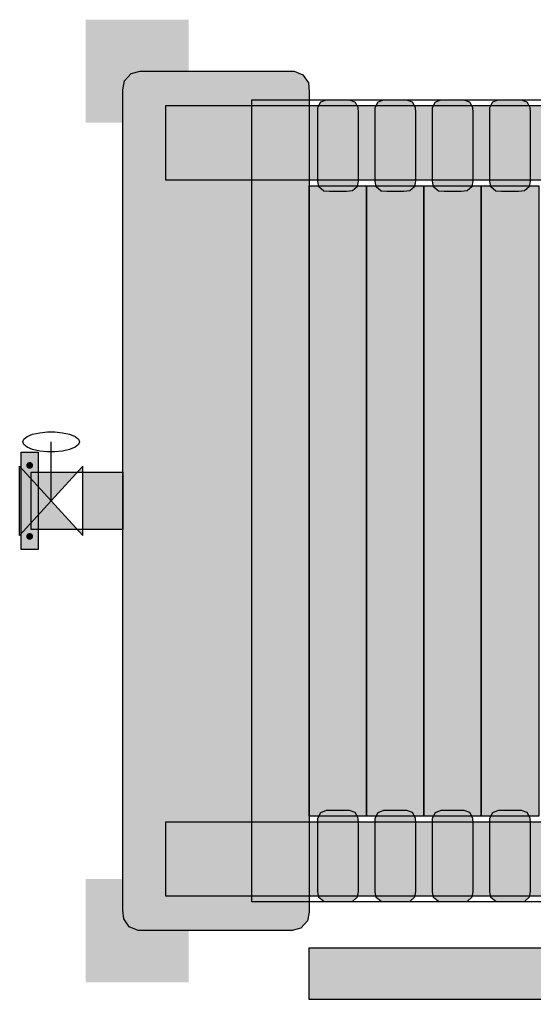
# Model space of a CAD drawing. Header units: metres. Extents: x 0 to 115, y 0 to 64.
# Drawn here: x 55.99 to 57.785, y 42.46 to 45.88 of the extents above; entities that cross this region are included whole.
import ezdxf

# ---------------------------------------------------------------- set-up
doc = ezdxf.new("R2010")
doc.units = ezdxf.units.M
for name, color, linetype, lineweight in [('G-ETIQUETA', 4, 'Continuous', 18), ('M-EQUIPO', 7, 'Continuous', 25), ('M-EQUIPO-RELLENO', 8, 'Continuous', 0)]:
    doc.layers.add(name, color=color, linetype=linetype, lineweight=lineweight)
doc.styles.add('PLANO', font='arial.ttf')

# ---------------------------------------------------------------- blocks, each defined once
blk = doc.blocks.new('EQ_F-301')
at = {"layer": 'M-EQUIPO-RELLENO', "true_color": 0x3f4a55}
h = blk.add_hatch(color=7, dxfattribs=at)
h.dxf.hatch_style = 1
h.paths.add_polyline_path([(-3.28, 1.68), (-2.92, 1.68), (-2.92, 1.32), (-3.28, 1.32)])
at = {"layer": 'M-EQUIPO-RELLENO', "true_color": 0x7d9bb6}
h = blk.add_hatch(color=7, dxfattribs=at)
h.dxf.hatch_style = 1
h.paths.add_polyline_path([(-3.09, 1.5), (-3.0602, 1.5), (-3.0303, 1.5), (-3.0005, 1.5), (-2.9707, 1.5), (-2.9408, 1.5), (-2.911, 1.5), (-2.8812, 1.5), (-2.8514, 1.5), (-2.8215, 1.5), (-2.7917, 1.5), (-2.7619, 1.5), (-2.732, 1.5), (-2.7022, 1.5), (-2.6724, 1.5), (-2.6425, 1.5), (-2.6127, 1.5), (-2.5829, 1.5), (-2.5529, 1.4996), (-2.5225, 1.4868), (-2.5031, 1.459), (-2.5, 1.4284), (-2.5, 1.3986), (-2.5, 1.3687), (-2.5, 1.3389), (-2.5, 1.3091), (-2.5, 1.2792), (-2.5, 1.2494), (-2.5, 1.2196), (-2.5, 1.1898), (-2.5, 1.1599), (-2.5, 1.1301), (-2.5, 1.1003), (-2.5, 1.0704), (-2.5, 1.0406), (-2.5, 1.0108), (-2.5, 0.9809), (-2.5, 0.9511), (-2.5, 0.9213), (-2.5, 0.8914), (-2.5, 0.8616), (-2.5, 0.8318), (-2.5, 0.802), (-2.5, 0.7721), (-2.5, 0.7423), (-2.5, 0.7125), (-2.5, 0.6826), (-2.5, 0.6528), (-2.5, 0.623), (-2.5, 0.5931), (-2.5, 0.5633), (-2.5, 0.5335), (-2.5, 0.5036), (-2.5, 0.4738), (-2.5, 0.444), (-2.5, 0.4142), (-2.5, 0.3843), (-2.5, 0.3545), (-2.5, 0.3247), (-2.5, 0.2948), (-2.5, 0.265), (-2.5, 0.2352), (-2.5, 0.2053), (-2.5, 0.1755), (-2.5, 0.1457), (-2.5, 0.1158), (-2.5, 0.086), (-2.5, 0.0562), (-2.5, 0.0264), (-2.5, -0.0035), (-2.5, -0.0333), (-2.5, -0.0631), (-2.5, -0.093), (-2.5, -0.1228), (-2.5, -0.1526), (-2.5, -0.1825), (-2.5, -0.2123), (-2.5, -0.2421), (-2.5, -0.272), (-2.5, -0.3018), (-2.5, -0.3316), (-2.5, -0.3614), (-2.5, -0.3913), (-2.5, -0.4211), (-2.5, -0.4509), (-2.5, -0.4808), (-2.5, -0.5106), (-2.5, -0.5404), (-2.5, -0.5703), (-2.5, -0.6001), (-2.5, -0.6299), (-2.5, -0.6598), (-2.5, -0.6896), (-2.5, -0.7194), (-2.5, -0.7493), (-2.5, -0.7791), (-2.5, -0.8089), (-2.5, -0.8387), (-2.5, -0.8686), (-2.5, -0.8984), (-2.5, -0.9282), (-2.5, -0.9581), (-2.5, -0.9879), (-2.5, -1.0177), (-2.5, -1.0476), (-2.5, -1.0774), (-2.5, -1.1072), (-2.5, -1.1371), (-2.5, -1.1669), (-2.5, -1.1967), (-2.5, -1.2265), (-2.5, -1.2564), (-2.5, -1.2862), (-2.5, -1.316), (-2.5, -1.3459), (-2.5, -1.3757), (-2.5, -1.4055), (-2.5, -1.4354), (-2.506, -1.4662), (-2.5291, -1.4914), (-2.56, -1.5), (-2.5898, -1.5), (-2.6197, -1.5), (-2.6495, -1.5), (-2.6793, -1.5), (-2.7092, -1.5), (-2.739, -1.5), (-2.7688, -1.5), (-2.7986, -1.5), (-2.8285, -1.5), (-2.8583, -1.5), (-2.8881, -1.5), (-2.918, -1.5), (-2.9478, -1.5), (-2.9776, -1.5), (-3.0075, -1.5), (-3.0373, -1.5), (-3.0671, -1.5), (-3.0971, -1.4996), (-3.1275, -1.4868), (-3.1469, -1.459), (-3.15, -1.4284), (-3.15, -1.3986), (-3.15, -1.3687), (-3.15, -1.3389), (-3.15, -1.3091), (-3.15, -1.2792), (-3.15, -1.2494), (-3.15, -1.2196), (-3.15, -1.1898), (-3.15, -1.1599), (-3.15, -1.1301), (-3.15, -1.1003), (-3.15, -1.0704), (-3.15, -1.0406), (-3.15, -1.0108), (-3.15, -0.9809), (-3.15, -0.9511), (-3.15, -0.9213), (-3.15, -0.8914), (-3.15, -0.8616), (-3.15, -0.8318), (-3.15, -0.802), (-3.15, -0.7721), (-3.15, -0.7423), (-3.15, -0.7125), (-3.15, -0.6826), (-3.15, -0.6528), (-3.15, -0.623), (-3.15, -0.5931), (-3.15, -0.5633), (-3.15, -0.5335), (-3.15, -0.5036), (-3.15, -0.4738), (-3.15, -0.444), (-3.15, -0.4142), (-3.15, -0.3843), (-3.15, -0.3545), (-3.15, -0.3247), (-3.15, -0.2948), (-3.15, -0.265), (-3.15, -0.2352), (-3.15, -0.2053), (-3.15, -0.1755), (-3.15, -0.1457), (-3.15, -0.1158), (-3.15, -0.086), (-3.15, -0.0562), (-3.15, -0.0264), (-3.15, 0.0035), (-3.15, 0.0333), (-3.15, 0.0631), (-3.15, 0.093), (-3.15, 0.1228), (-3.15, 0.1526), (-3.15, 0.1825), (-3.15, 0.2123), (-3.15, 0.2421), (-3.15, 0.272), (-3.15, 0.3018), (-3.15, 0.3316), (-3.15, 0.3614), (-3.15, 0.3913), (-3.15, 0.4211), (-3.15, 0.4509), (-3.15, 0.4808), (-3.15, 0.5106), (-3.15, 0.5404), (-3.15, 0.5703), (-3.15, 0.6001), (-3.15, 0.6299), (-3.15, 0.6598), (-3.15, 0.6896), (-3.15, 0.7194), (-3.15, 0.7492), (-3.15, 0.7791), (-3.15, 0.8089), (-3.15, 0.8387), (-3.15, 0.8686), (-3.15, 0.8984), (-3.15, 0.9282), (-3.15, 0.9581), (-3.15, 0.9879), (-3.15, 1.0177), (-3.15, 1.0476), (-3.15, 1.0774), (-3.15, 1.1072), (-3.15, 1.1371), (-3.15, 1.1669), (-3.15, 1.1967), (-3.15, 1.2265), (-3.15, 1.2564), (-3.15, 1.2862), (-3.15, 1.316), (-3.15, 1.3459), (-3.15, 1.3757), (-3.15, 1.4055), (-3.15, 1.4354), (-3.144, 1.4662), (-3.1209, 1.4914)])
at = {"layer": 'M-EQUIPO-RELLENO', "true_color": 0xf4f6f8}
h = blk.add_hatch(color=7, dxfattribs=at)
h.dxf.hatch_style = 1
h.paths.add_polyline_path([(-3, 1.38), (3.2, 1.38), (3.2, 1.12), (-3, 1.12)])
at = {"layer": 'M-EQUIPO-RELLENO', "true_color": 0x9aa6b1}
h = blk.add_hatch(color=7, dxfattribs=at)
h.dxf.hatch_style = 1
h.paths.add_polyline_path([(-2.44, 1.4), (-2.4202, 1.4), (-2.4005, 1.4), (-2.3807, 1.4), (-2.361, 1.4), (-2.3409, 1.3931), (-2.3303, 1.374), (-2.33, 1.3541), (-2.33, 1.3343), (-2.33, 1.3146), (-2.33, 1.2948), (-2.33, 1.2751), (-2.33, 1.2553), (-2.33, 1.2355), (-2.33, 1.2158), (-2.33, 1.196), (-2.33, 1.1763), (-2.33, 1.1565), (-2.33, 1.1367), (-2.33, 1.117), (-2.3331, 1.0967), (-2.3497, 1.0818), (-2.3699, 1.08), (-2.3896, 1.08), (-2.4094, 1.08), (-2.4292, 1.08), (-2.4493, 1.0815), (-2.4664, 1.0957), (-2.47, 1.116), (-2.47, 1.1358), (-2.47, 1.1555), (-2.47, 1.1753), (-2.47, 1.1951), (-2.47, 1.2148), (-2.47, 1.2346), (-2.47, 1.2543), (-2.47, 1.2741), (-2.47, 1.2939), (-2.47, 1.3136), (-2.47, 1.3334), (-2.47, 1.3531), (-2.4699, 1.373), (-2.46, 1.3924)])
h = blk.add_hatch(color=7, dxfattribs=at)
h.dxf.hatch_style = 1
h.paths.add_polyline_path([(-2.24, 1.4), (-2.2202, 1.4), (-2.2005, 1.4), (-2.1807, 1.4), (-2.161, 1.4), (-2.1409, 1.3931), (-2.1303, 1.374), (-2.13, 1.3541), (-2.13, 1.3343), (-2.13, 1.3146), (-2.13, 1.2948), (-2.13, 1.2751), (-2.13, 1.2553), (-2.13, 1.2355), (-2.13, 1.2158), (-2.13, 1.196), (-2.13, 1.1763), (-2.13, 1.1565), (-2.13, 1.1367), (-2.13, 1.117), (-2.1331, 1.0967), (-2.1497, 1.0818), (-2.1699, 1.08), (-2.1896, 1.08), (-2.2094, 1.08), (-2.2292, 1.08), (-2.2493, 1.0815), (-2.2664, 1.0957), (-2.27, 1.116), (-2.27, 1.1358), (-2.27, 1.1555), (-2.27, 1.1753), (-2.27, 1.1951), (-2.27, 1.2148), (-2.27, 1.2346), (-2.27, 1.2543), (-2.27, 1.2741), (-2.27, 1.2939), (-2.27, 1.3136), (-2.27, 1.3334), (-2.27, 1.3531), (-2.2699, 1.373), (-2.26, 1.3924)])
h = blk.add_hatch(color=7, dxfattribs=at)
h.dxf.hatch_style = 1
h.paths.add_polyline_path([(-2.04, 1.4), (-2.0202, 1.4), (-2.0005, 1.4), (-1.9807, 1.4), (-1.961, 1.4), (-1.9409, 1.3931), (-1.9303, 1.374), (-1.93, 1.3541), (-1.93, 1.3343), (-1.93, 1.3146), (-1.93, 1.2948), (-1.93, 1.2751), (-1.93, 1.2553), (-1.93, 1.2355), (-1.93, 1.2158), (-1.93, 1.196), (-1.93, 1.1763), (-1.93, 1.1565), (-1.93, 1.1367), (-1.93, 1.117), (-1.9331, 1.0967), (-1.9497, 1.0818), (-1.9699, 1.08), (-1.9896, 1.08), (-2.0094, 1.08), (-2.0292, 1.08), (-2.0493, 1.0815), (-2.0664, 1.0957), (-2.07, 1.116), (-2.07, 1.1358), (-2.07, 1.1555), (-2.07, 1.1753), (-2.07, 1.1951), (-2.07, 1.2148), (-2.07, 1.2346), (-2.07, 1.2543), (-2.07, 1.2741), (-2.07, 1.2939), (-2.07, 1.3136), (-2.07, 1.3334), (-2.07, 1.3531), (-2.0699, 1.373), (-2.06, 1.3924)])
h = blk.add_hatch(color=7, dxfattribs=at)
h.dxf.hatch_style = 1
h.paths.add_polyline_path([(-1.84, 1.4), (-1.8202, 1.4), (-1.8005, 1.4), (-1.7807, 1.4), (-1.761, 1.4), (-1.7409, 1.3931), (-1.7303, 1.374), (-1.73, 1.3541), (-1.73, 1.3343), (-1.73, 1.3146), (-1.73, 1.2948), (-1.73, 1.2751), (-1.73, 1.2553), (-1.73, 1.2355), (-1.73, 1.2158), (-1.73, 1.196), (-1.73, 1.1763), (-1.73, 1.1565), (-1.73, 1.1367), (-1.73, 1.117), (-1.7331, 1.0967), (-1.7497, 1.0818), (-1.7699, 1.08), (-1.7896, 1.08), (-1.8094, 1.08), (-1.8292, 1.08), (-1.8493, 1.0815), (-1.8664, 1.0957), (-1.87, 1.116), (-1.87, 1.1358), (-1.87, 1.1555), (-1.87, 1.1753), (-1.87, 1.1951), (-1.87, 1.2148), (-1.87, 1.2346), (-1.87, 1.2543), (-1.87, 1.2741), (-1.87, 1.2939), (-1.87, 1.3136), (-1.87, 1.3334), (-1.87, 1.3531), (-1.8699, 1.373), (-1.86, 1.3924)])
at = {"layer": 'M-EQUIPO-RELLENO', "true_color": 0xe8edf1}
h = blk.add_hatch(color=7, dxfattribs=at)
h.dxf.hatch_style = 1
h.paths.add_polyline_path([(-2.5, 1.1), (-2.3, 1.1), (-2.3, -1.1), (-2.5, -1.1)])
at = {"layer": 'M-EQUIPO-RELLENO', "true_color": 0xd3dbe2}
h = blk.add_hatch(color=7, dxfattribs=at)
h.dxf.hatch_style = 1
h.paths.add_polyline_path([(-2.3, 1.1), (-2.1, 1.1), (-2.1, -1.1), (-2.3, -1.1)])
at = {"layer": 'M-EQUIPO-RELLENO', "true_color": 0xe8edf1}
h = blk.add_hatch(color=7, dxfattribs=at)
h.dxf.hatch_style = 1
h.paths.add_polyline_path([(-2.1, 1.1), (-1.9, 1.1), (-1.9, -1.1), (-2.1, -1.1)])
at = {"layer": 'M-EQUIPO-RELLENO', "true_color": 0xd3dbe2}
h = blk.add_hatch(color=7, dxfattribs=at)
h.dxf.hatch_style = 1
h.paths.add_polyline_path([(-1.9, 1.1), (-1.7, 1.1), (-1.7, -1.1), (-1.9, -1.1)])
at = {"layer": 'M-EQUIPO-RELLENO', "true_color": 0xc8cfd6}
h = blk.add_hatch(color=7, dxfattribs=at)
h.dxf.hatch_style = 1
h.paths.add_polyline_path([(-3.445, -0.17), (-3.505, -0.17), (-3.505, 0.17), (-3.445, 0.17)])
at = {"layer": 'M-EQUIPO-RELLENO', "true_color": 0xffffff}
h = blk.add_hatch(color=7, dxfattribs=at)
h.dxf.hatch_style = 1
h.paths.add_polyline_path([(-3.51, 0.121), (-3.29, -0.121), (-3.29, 0.121), (-3.51, -0.121)])
at = {"layer": 'M-EQUIPO-RELLENO', "true_color": 0x4b5563}
h = blk.add_hatch(color=7, dxfattribs=at)
h.dxf.hatch_style = 1
edge = h.paths.add_edge_path()
edge.add_arc((-3.475, 0.124), 0.012, 0, 360)
at = {"layer": 'M-EQUIPO-RELLENO', "true_color": 0xf4f6f8}
h = blk.add_hatch(color=7, dxfattribs=at)
h.dxf.hatch_style = 1
h.paths.add_polyline_path([(-3.15, -0.1), (-3.47, -0.1), (-3.47, 0.1), (-3.15, 0.1)])
at = {"layer": 'M-EQUIPO-RELLENO', "true_color": 0x4b5563}
h = blk.add_hatch(color=7, dxfattribs=at)
h.dxf.hatch_style = 1
edge = h.paths.add_edge_path()
edge.add_arc((-3.475, -0.124), 0.012, 0, 360)
at = {"layer": 'M-EQUIPO-RELLENO', "true_color": 0x2f6f9a}
h = blk.add_hatch(color=7, dxfattribs=at)
h.dxf.hatch_style = 1
edge = h.paths.add_edge_path()
edge.add_arc((-2.4, -0.9), 0.035, 0, 360)
h = blk.add_hatch(color=7, dxfattribs=at)
h.dxf.hatch_style = 1
edge = h.paths.add_edge_path()
edge.add_arc((-2.2, -0.9), 0.035, 0, 360)
h = blk.add_hatch(color=7, dxfattribs=at)
h.dxf.hatch_style = 1
edge = h.paths.add_edge_path()
edge.add_arc((-2, -0.9), 0.035, 0, 360)
h = blk.add_hatch(color=7, dxfattribs=at)
h.dxf.hatch_style = 1
edge = h.paths.add_edge_path()
edge.add_arc((-1.8, -0.9), 0.035, 0, 360)
at = {"layer": 'M-EQUIPO-RELLENO', "true_color": 0x9aa6b1}
h = blk.add_hatch(color=7, dxfattribs=at)
h.dxf.hatch_style = 1
h.paths.add_polyline_path([(-2.44, -1.08), (-2.4202, -1.08), (-2.4005, -1.08), (-2.3807, -1.08), (-2.361, -1.08), (-2.3409, -1.0869), (-2.3303, -1.106), (-2.33, -1.1259), (-2.33, -1.1457), (-2.33, -1.1654), (-2.33, -1.1852), (-2.33, -1.2049), (-2.33, -1.2247), (-2.33, -1.2445), (-2.33, -1.2642), (-2.33, -1.284), (-2.33, -1.3037), (-2.33, -1.3235), (-2.33, -1.3433), (-2.33, -1.363), (-2.3331, -1.3833), (-2.3497, -1.3982), (-2.3699, -1.4), (-2.3896, -1.4), (-2.4094, -1.4), (-2.4292, -1.4), (-2.4493, -1.3985), (-2.4664, -1.3843), (-2.47, -1.364), (-2.47, -1.3442), (-2.47, -1.3245), (-2.47, -1.3047), (-2.47, -1.2849), (-2.47, -1.2652), (-2.47, -1.2454), (-2.47, -1.2257), (-2.47, -1.2059), (-2.47, -1.1861), (-2.47, -1.1664), (-2.47, -1.1466), (-2.47, -1.1269), (-2.4699, -1.107), (-2.46, -1.0876)])
h = blk.add_hatch(color=7, dxfattribs=at)
h.dxf.hatch_style = 1
h.paths.add_polyline_path([(-2.24, -1.08), (-2.2202, -1.08), (-2.2005, -1.08), (-2.1807, -1.08), (-2.161, -1.08), (-2.1409, -1.0869), (-2.1303, -1.106), (-2.13, -1.1259), (-2.13, -1.1457), (-2.13, -1.1654), (-2.13, -1.1852), (-2.13, -1.2049), (-2.13, -1.2247), (-2.13, -1.2445), (-2.13, -1.2642), (-2.13, -1.284), (-2.13, -1.3037), (-2.13, -1.3235), (-2.13, -1.3433), (-2.13, -1.363), (-2.1331, -1.3833), (-2.1497, -1.3982), (-2.1699, -1.4), (-2.1896, -1.4), (-2.2094, -1.4), (-2.2292, -1.4), (-2.2493, -1.3985), (-2.2664, -1.3843), (-2.27, -1.364), (-2.27, -1.3442), (-2.27, -1.3245), (-2.27, -1.3047), (-2.27, -1.2849), (-2.27, -1.2652), (-2.27, -1.2454), (-2.27, -1.2257), (-2.27, -1.2059), (-2.27, -1.1861), (-2.27, -1.1664), (-2.27, -1.1466), (-2.27, -1.1269), (-2.2699, -1.107), (-2.26, -1.0876)])
h = blk.add_hatch(color=7, dxfattribs=at)
h.dxf.hatch_style = 1
h.paths.add_polyline_path([(-2.04, -1.08), (-2.0202, -1.08), (-2.0005, -1.08), (-1.9807, -1.08), (-1.961, -1.08), (-1.9409, -1.0869), (-1.9303, -1.106), (-1.93, -1.1259), (-1.93, -1.1457), (-1.93, -1.1654), (-1.93, -1.1852), (-1.93, -1.2049), (-1.93, -1.2247), (-1.93, -1.2445), (-1.93, -1.2642), (-1.93, -1.284), (-1.93, -1.3037), (-1.93, -1.3235), (-1.93, -1.3433), (-1.93, -1.363), (-1.9331, -1.3833), (-1.9497, -1.3982), (-1.9699, -1.4), (-1.9896, -1.4), (-2.0094, -1.4), (-2.0292, -1.4), (-2.0493, -1.3985), (-2.0664, -1.3843), (-2.07, -1.364), (-2.07, -1.3442), (-2.07, -1.3245), (-2.07, -1.3047), (-2.07, -1.2849), (-2.07, -1.2652), (-2.07, -1.2454), (-2.07, -1.2257), (-2.07, -1.2059), (-2.07, -1.1861), (-2.07, -1.1664), (-2.07, -1.1466), (-2.07, -1.1269), (-2.0699, -1.107), (-2.06, -1.0876)])
h = blk.add_hatch(color=7, dxfattribs=at)
h.dxf.hatch_style = 1
h.paths.add_polyline_path([(-1.84, -1.08), (-1.8202, -1.08), (-1.8005, -1.08), (-1.7807, -1.08), (-1.761, -1.08), (-1.7409, -1.0869), (-1.7303, -1.106), (-1.73, -1.1259), (-1.73, -1.1457), (-1.73, -1.1654), (-1.73, -1.1852), (-1.73, -1.2049), (-1.73, -1.2247), (-1.73, -1.2445), (-1.73, -1.2642), (-1.73, -1.284), (-1.73, -1.3037), (-1.73, -1.3235), (-1.73, -1.3433), (-1.73, -1.363), (-1.7331, -1.3833), (-1.7497, -1.3982), (-1.7699, -1.4), (-1.7896, -1.4), (-1.8094, -1.4), (-1.8292, -1.4), (-1.8493, -1.3985), (-1.8664, -1.3843), (-1.87, -1.364), (-1.87, -1.3442), (-1.87, -1.3245), (-1.87, -1.3047), (-1.87, -1.2849), (-1.87, -1.2652), (-1.87, -1.2454), (-1.87, -1.2257), (-1.87, -1.2059), (-1.87, -1.1861), (-1.87, -1.1664), (-1.87, -1.1466), (-1.87, -1.1269), (-1.8699, -1.107), (-1.86, -1.0876)])
at = {"layer": 'M-EQUIPO-RELLENO', "true_color": 0xf4f6f8}
h = blk.add_hatch(color=7, dxfattribs=at)
h.dxf.hatch_style = 1
h.paths.add_polyline_path([(-3, -1.12), (3.2, -1.12), (3.2, -1.38), (-3, -1.38)])
at = {"layer": 'M-EQUIPO-RELLENO', "true_color": 0x3f4a55}
h = blk.add_hatch(color=7, dxfattribs=at)
h.dxf.hatch_style = 1
h.paths.add_polyline_path([(-3.28, -1.32), (-2.92, -1.32), (-2.92, -1.68), (-3.28, -1.68)])
at = {"layer": 'M-EQUIPO-RELLENO', "true_color": 0xf4f6f8}
h = blk.add_hatch(color=7, dxfattribs=at)
h.dxf.hatch_style = 1
h.paths.add_polyline_path([(-2.5, -1.56), (1.1, -1.56), (1.1, -1.74), (-2.5, -1.74)])
at = {"layer": 'M-EQUIPO'}
for points in [[(-3.09, 1.5), (-3.0602, 1.5), (-3.0303, 1.5), (-3.0005, 1.5), (-2.9707, 1.5), (-2.9408, 1.5), (-2.911, 1.5), (-2.8812, 1.5), (-2.8514, 1.5), (-2.8215, 1.5), (-2.7917, 1.5), (-2.7619, 1.5), (-2.732, 1.5), (-2.7022, 1.5), (-2.6724, 1.5), (-2.6425, 1.5), (-2.6127, 1.5), (-2.5829, 1.5), (-2.5529, 1.4996), (-2.5225, 1.4868), (-2.5031, 1.459), (-2.5, 1.4284), (-2.5, 1.3986), (-2.5, 1.3687), (-2.5, 1.3389), (-2.5, 1.3091), (-2.5, 1.2792), (-2.5, 1.2494), (-2.5, 1.2196), (-2.5, 1.1898), (-2.5, 1.1599), (-2.5, 1.1301), (-2.5, 1.1003), (-2.5, 1.0704), (-2.5, 1.0406), (-2.5, 1.0108), (-2.5, 0.9809), (-2.5, 0.9511), (-2.5, 0.9213), (-2.5, 0.8914), (-2.5, 0.8616), (-2.5, 0.8318), (-2.5, 0.802), (-2.5, 0.7721), (-2.5, 0.7423), (-2.5, 0.7125), (-2.5, 0.6826), (-2.5, 0.6528), (-2.5, 0.623), (-2.5, 0.5931), (-2.5, 0.5633), (-2.5, 0.5335), (-2.5, 0.5036), (-2.5, 0.4738), (-2.5, 0.444), (-2.5, 0.4142), (-2.5, 0.3843), (-2.5, 0.3545), (-2.5, 0.3247), (-2.5, 0.2948), (-2.5, 0.265), (-2.5, 0.2352), (-2.5, 0.2053), (-2.5, 0.1755), (-2.5, 0.1457), (-2.5, 0.1158), (-2.5, 0.086), (-2.5, 0.0562), (-2.5, 0.0264), (-2.5, -0.0035), (-2.5, -0.0333), (-2.5, -0.0631), (-2.5, -0.093), (-2.5, -0.1228), (-2.5, -0.1526), (-2.5, -0.1825), (-2.5, -0.2123), (-2.5, -0.2421), (-2.5, -0.272), (-2.5, -0.3018), (-2.5, -0.3316), (-2.5, -0.3614), (-2.5, -0.3913), (-2.5, -0.4211), (-2.5, -0.4509), (-2.5, -0.4808), (-2.5, -0.5106), (-2.5, -0.5404), (-2.5, -0.5703), (-2.5, -0.6001), (-2.5, -0.6299), (-2.5, -0.6598), (-2.5, -0.6896), (-2.5, -0.7194), (-2.5, -0.7493), (-2.5, -0.7791), (-2.5, -0.8089), (-2.5, -0.8387), (-2.5, -0.8686), (-2.5, -0.8984), (-2.5, -0.9282), (-2.5, -0.9581), (-2.5, -0.9879), (-2.5, -1.0177), (-2.5, -1.0476), (-2.5, -1.0774), (-2.5, -1.1072), (-2.5, -1.1371), (-2.5, -1.1669), (-2.5, -1.1967), (-2.5, -1.2265), (-2.5, -1.2564), (-2.5, -1.2862), (-2.5, -1.316), (-2.5, -1.3459), (-2.5, -1.3757), (-2.5, -1.4055), (-2.5, -1.4354), (-2.506, -1.4662), (-2.5291, -1.4914), (-2.56, -1.5), (-2.5898, -1.5), (-2.6197, -1.5), (-2.6495, -1.5), (-2.6793, -1.5), (-2.7092, -1.5), (-2.739, -1.5), (-2.7688, -1.5), (-2.7986, -1.5), (-2.8285, -1.5), (-2.8583, -1.5), (-2.8881, -1.5), (-2.918, -1.5), (-2.9478, -1.5), (-2.9776, -1.5), (-3.0075, -1.5), (-3.0373, -1.5), (-3.0671, -1.5), (-3.0971, -1.4996), (-3.1275, -1.4868), (-3.1469, -1.459), (-3.15, -1.4284), (-3.15, -1.3986), (-3.15, -1.3687), (-3.15, -1.3389), (-3.15, -1.3091), (-3.15, -1.2792), (-3.15, -1.2494), (-3.15, -1.2196), (-3.15, -1.1898), (-3.15, -1.1599), (-3.15, -1.1301), (-3.15, -1.1003), (-3.15, -1.0704), (-3.15, -1.0406), (-3.15, -1.0108), (-3.15, -0.9809), (-3.15, -0.9511), (-3.15, -0.9213), (-3.15, -0.8914), (-3.15, -0.8616), (-3.15, -0.8318), (-3.15, -0.802), (-3.15, -0.7721), (-3.15, -0.7423), (-3.15, -0.7125), (-3.15, -0.6826), (-3.15, -0.6528), (-3.15, -0.623), (-3.15, -0.5931), (-3.15, -0.5633), (-3.15, -0.5335), (-3.15, -0.5036), (-3.15, -0.4738), (-3.15, -0.444), (-3.15, -0.4142), (-3.15, -0.3843), (-3.15, -0.3545), (-3.15, -0.3247), (-3.15, -0.2948), (-3.15, -0.265), (-3.15, -0.2352), (-3.15, -0.2053), (-3.15, -0.1755), (-3.15, -0.1457), (-3.15, -0.1158), (-3.15, -0.086), (-3.15, -0.0562), (-3.15, -0.0264), (-3.15, 0.0035), (-3.15, 0.0333), (-3.15, 0.0631), (-3.15, 0.093), (-3.15, 0.1228), (-3.15, 0.1526), (-3.15, 0.1825), (-3.15, 0.2123), (-3.15, 0.2421), (-3.15, 0.272), (-3.15, 0.3018), (-3.15, 0.3316), (-3.15, 0.3614), (-3.15, 0.3913), (-3.15, 0.4211), (-3.15, 0.4509), (-3.15, 0.4808), (-3.15, 0.5106), (-3.15, 0.5404), (-3.15, 0.5703), (-3.15, 0.6001), (-3.15, 0.6299), (-3.15, 0.6598), (-3.15, 0.6896), (-3.15, 0.7194), (-3.15, 0.7492), (-3.15, 0.7791), (-3.15, 0.8089), (-3.15, 0.8387), (-3.15, 0.8686), (-3.15, 0.8984), (-3.15, 0.9282), (-3.15, 0.9581), (-3.15, 0.9879), (-3.15, 1.0177), (-3.15, 1.0476), (-3.15, 1.0774), (-3.15, 1.1072), (-3.15, 1.1371), (-3.15, 1.1669), (-3.15, 1.1967), (-3.15, 1.2265), (-3.15, 1.2564), (-3.15, 1.2862), (-3.15, 1.316), (-3.15, 1.3459), (-3.15, 1.3757), (-3.15, 1.4055), (-3.15, 1.4354), (-3.144, 1.4662), (-3.1209, 1.4914)], [(-3, 1.38), (3.2, 1.38), (3.2, 1.12), (-3, 1.12)], [(-2.44, 1.4), (-2.4202, 1.4), (-2.4005, 1.4), (-2.3807, 1.4), (-2.361, 1.4), (-2.3409, 1.3931), (-2.3303, 1.374), (-2.33, 1.3541), (-2.33, 1.3343), (-2.33, 1.3146), (-2.33, 1.2948), (-2.33, 1.2751), (-2.33, 1.2553), (-2.33, 1.2355), (-2.33, 1.2158), (-2.33, 1.196), (-2.33, 1.1763), (-2.33, 1.1565), (-2.33, 1.1367), (-2.33, 1.117), (-2.3331, 1.0967), (-2.3497, 1.0818), (-2.3699, 1.08), (-2.3896, 1.08), (-2.4094, 1.08), (-2.4292, 1.08), (-2.4493, 1.0815), (-2.4664, 1.0957), (-2.47, 1.116), (-2.47, 1.1358), (-2.47, 1.1555), (-2.47, 1.1753), (-2.47, 1.1951), (-2.47, 1.2148), (-2.47, 1.2346), (-2.47, 1.2543), (-2.47, 1.2741), (-2.47, 1.2939), (-2.47, 1.3136), (-2.47, 1.3334), (-2.47, 1.3531), (-2.4699, 1.373), (-2.46, 1.3924)], [(-2.24, 1.4), (-2.2202, 1.4), (-2.2005, 1.4), (-2.1807, 1.4), (-2.161, 1.4), (-2.1409, 1.3931), (-2.1303, 1.374), (-2.13, 1.3541), (-2.13, 1.3343), (-2.13, 1.3146), (-2.13, 1.2948), (-2.13, 1.2751), (-2.13, 1.2553), (-2.13, 1.2355), (-2.13, 1.2158), (-2.13, 1.196), (-2.13, 1.1763), (-2.13, 1.1565), (-2.13, 1.1367), (-2.13, 1.117), (-2.1331, 1.0967), (-2.1497, 1.0818), (-2.1699, 1.08), (-2.1896, 1.08), (-2.2094, 1.08), (-2.2292, 1.08), (-2.2493, 1.0815), (-2.2664, 1.0957), (-2.27, 1.116), (-2.27, 1.1358), (-2.27, 1.1555), (-2.27, 1.1753), (-2.27, 1.1951), (-2.27, 1.2148), (-2.27, 1.2346), (-2.27, 1.2543), (-2.27, 1.2741), (-2.27, 1.2939), (-2.27, 1.3136), (-2.27, 1.3334), (-2.27, 1.3531), (-2.2699, 1.373), (-2.26, 1.3924)], [(-2.04, 1.4), (-2.0202, 1.4), (-2.0005, 1.4), (-1.9807, 1.4), (-1.961, 1.4), (-1.9409, 1.3931), (-1.9303, 1.374), (-1.93, 1.3541), (-1.93, 1.3343), (-1.93, 1.3146), (-1.93, 1.2948), (-1.93, 1.2751), (-1.93, 1.2553), (-1.93, 1.2355), (-1.93, 1.2158), (-1.93, 1.196), (-1.93, 1.1763), (-1.93, 1.1565), (-1.93, 1.1367), (-1.93, 1.117), (-1.9331, 1.0967), (-1.9497, 1.0818), (-1.9699, 1.08), (-1.9896, 1.08), (-2.0094, 1.08), (-2.0292, 1.08), (-2.0493, 1.0815), (-2.0664, 1.0957), (-2.07, 1.116), (-2.07, 1.1358), (-2.07, 1.1555), (-2.07, 1.1753), (-2.07, 1.1951), (-2.07, 1.2148), (-2.07, 1.2346), (-2.07, 1.2543), (-2.07, 1.2741), (-2.07, 1.2939), (-2.07, 1.3136), (-2.07, 1.3334), (-2.07, 1.3531), (-2.0699, 1.373), (-2.06, 1.3924)], [(-1.84, 1.4), (-1.8202, 1.4), (-1.8005, 1.4), (-1.7807, 1.4), (-1.761, 1.4), (-1.7409, 1.3931), (-1.7303, 1.374), (-1.73, 1.3541), (-1.73, 1.3343), (-1.73, 1.3146), (-1.73, 1.2948), (-1.73, 1.2751), (-1.73, 1.2553), (-1.73, 1.2355), (-1.73, 1.2158), (-1.73, 1.196), (-1.73, 1.1763), (-1.73, 1.1565), (-1.73, 1.1367), (-1.73, 1.117), (-1.7331, 1.0967), (-1.7497, 1.0818), (-1.7699, 1.08), (-1.7896, 1.08), (-1.8094, 1.08), (-1.8292, 1.08), (-1.8493, 1.0815), (-1.8664, 1.0957), (-1.87, 1.116), (-1.87, 1.1358), (-1.87, 1.1555), (-1.87, 1.1753), (-1.87, 1.1951), (-1.87, 1.2148), (-1.87, 1.2346), (-1.87, 1.2543), (-1.87, 1.2741), (-1.87, 1.2939), (-1.87, 1.3136), (-1.87, 1.3334), (-1.87, 1.3531), (-1.8699, 1.373), (-1.86, 1.3924)], [(-2.5, 1.1), (-2.3, 1.1), (-2.3, -1.1), (-2.5, -1.1)], [(-2.3, 1.1), (-2.1, 1.1), (-2.1, -1.1), (-2.3, -1.1)], [(-2.1, 1.1), (-1.9, 1.1), (-1.9, -1.1), (-2.1, -1.1)], [(-1.9, 1.1), (-1.7, 1.1), (-1.7, -1.1), (-1.9, -1.1)], [(-3.301, 0.2057), (-3.3046, 0.1963), (-3.3161, 0.187), (-3.3355, 0.179), (-3.3602, 0.1735), (-3.387, 0.1708), (-3.413, 0.1708), (-3.4398, 0.1735), (-3.4645, 0.179), (-3.4839, 0.187), (-3.4954, 0.1963), (-3.499, 0.2057), (-3.4954, 0.2151), (-3.4839, 0.2244), (-3.4645, 0.2324), (-3.4398, 0.2379), (-3.413, 0.2406), (-3.387, 0.2406), (-3.3602, 0.2379), (-3.3355, 0.2324), (-3.3161, 0.2244), (-3.3046, 0.2151)], [(-3.445, -0.17), (-3.505, -0.17), (-3.505, 0.17), (-3.445, 0.17)], [(-3.51, 0.121), (-3.29, -0.121), (-3.29, 0.121), (-3.51, -0.121)], [(-3.15, -0.1), (-3.47, -0.1), (-3.47, 0.1), (-3.15, 0.1)], [(-2.44, -1.08), (-2.4202, -1.08), (-2.4005, -1.08), (-2.3807, -1.08), (-2.361, -1.08), (-2.3409, -1.0869), (-2.3303, -1.106), (-2.33, -1.1259), (-2.33, -1.1457), (-2.33, -1.1654), (-2.33, -1.1852), (-2.33, -1.2049), (-2.33, -1.2247), (-2.33, -1.2445), (-2.33, -1.2642), (-2.33, -1.284), (-2.33, -1.3037), (-2.33, -1.3235), (-2.33, -1.3433), (-2.33, -1.363), (-2.3331, -1.3833), (-2.3497, -1.3982), (-2.3699, -1.4), (-2.3896, -1.4), (-2.4094, -1.4), (-2.4292, -1.4), (-2.4493, -1.3985), (-2.4664, -1.3843), (-2.47, -1.364), (-2.47, -1.3442), (-2.47, -1.3245), (-2.47, -1.3047), (-2.47, -1.2849), (-2.47, -1.2652), (-2.47, -1.2454), (-2.47, -1.2257), (-2.47, -1.2059), (-2.47, -1.1861), (-2.47, -1.1664), (-2.47, -1.1466), (-2.47, -1.1269), (-2.4699, -1.107), (-2.46, -1.0876)], [(-2.24, -1.08), (-2.2202, -1.08), (-2.2005, -1.08), (-2.1807, -1.08), (-2.161, -1.08), (-2.1409, -1.0869), (-2.1303, -1.106), (-2.13, -1.1259), (-2.13, -1.1457), (-2.13, -1.1654), (-2.13, -1.1852), (-2.13, -1.2049), (-2.13, -1.2247), (-2.13, -1.2445), (-2.13, -1.2642), (-2.13, -1.284), (-2.13, -1.3037), (-2.13, -1.3235), (-2.13, -1.3433), (-2.13, -1.363), (-2.1331, -1.3833), (-2.1497, -1.3982), (-2.1699, -1.4), (-2.1896, -1.4), (-2.2094, -1.4), (-2.2292, -1.4), (-2.2493, -1.3985), (-2.2664, -1.3843), (-2.27, -1.364), (-2.27, -1.3442), (-2.27, -1.3245), (-2.27, -1.3047), (-2.27, -1.2849), (-2.27, -1.2652), (-2.27, -1.2454), (-2.27, -1.2257), (-2.27, -1.2059), (-2.27, -1.1861), (-2.27, -1.1664), (-2.27, -1.1466), (-2.27, -1.1269), (-2.2699, -1.107), (-2.26, -1.0876)], [(-2.04, -1.08), (-2.0202, -1.08), (-2.0005, -1.08), (-1.9807, -1.08), (-1.961, -1.08), (-1.9409, -1.0869), (-1.9303, -1.106), (-1.93, -1.1259), (-1.93, -1.1457), (-1.93, -1.1654), (-1.93, -1.1852), (-1.93, -1.2049), (-1.93, -1.2247), (-1.93, -1.2445), (-1.93, -1.2642), (-1.93, -1.284), (-1.93, -1.3037), (-1.93, -1.3235), (-1.93, -1.3433), (-1.93, -1.363), (-1.9331, -1.3833), (-1.9497, -1.3982), (-1.9699, -1.4), (-1.9896, -1.4), (-2.0094, -1.4), (-2.0292, -1.4), (-2.0493, -1.3985), (-2.0664, -1.3843), (-2.07, -1.364), (-2.07, -1.3442), (-2.07, -1.3245), (-2.07, -1.3047), (-2.07, -1.2849), (-2.07, -1.2652), (-2.07, -1.2454), (-2.07, -1.2257), (-2.07, -1.2059), (-2.07, -1.1861), (-2.07, -1.1664), (-2.07, -1.1466), (-2.07, -1.1269), (-2.0699, -1.107), (-2.06, -1.0876)], [(-1.84, -1.08), (-1.8202, -1.08), (-1.8005, -1.08), (-1.7807, -1.08), (-1.761, -1.08), (-1.7409, -1.0869), (-1.7303, -1.106), (-1.73, -1.1259), (-1.73, -1.1457), (-1.73, -1.1654), (-1.73, -1.1852), (-1.73, -1.2049), (-1.73, -1.2247), (-1.73, -1.2445), (-1.73, -1.2642), (-1.73, -1.284), (-1.73, -1.3037), (-1.73, -1.3235), (-1.73, -1.3433), (-1.73, -1.363), (-1.7331, -1.3833), (-1.7497, -1.3982), (-1.7699, -1.4), (-1.7896, -1.4), (-1.8094, -1.4), (-1.8292, -1.4), (-1.8493, -1.3985), (-1.8664, -1.3843), (-1.87, -1.364), (-1.87, -1.3442), (-1.87, -1.3245), (-1.87, -1.3047), (-1.87, -1.2849), (-1.87, -1.2652), (-1.87, -1.2454), (-1.87, -1.2257), (-1.87, -1.2059), (-1.87, -1.1861), (-1.87, -1.1664), (-1.87, -1.1466), (-1.87, -1.1269), (-1.8699, -1.107), (-1.86, -1.0876)], [(-3, -1.12), (3.2, -1.12), (3.2, -1.38), (-3, -1.38)], [(-2.5, -1.56), (1.1, -1.56), (1.1, -1.74), (-2.5, -1.74)]]:
    blk.add_lwpolyline(points, close=True, dxfattribs=at)
at = {"layer": 'M-EQUIPO', "ltscale": 0.15}
blk.add_lwpolyline([(-2.7, 1.4), (2.3, 1.4), (2.3, -1.4), (-2.7, -1.4)], close=True, dxfattribs=at)
at = {"layer": 'M-EQUIPO'}
blk.add_lwpolyline([(-3.4, 0), (-3.4, 0.2057)], dxfattribs=at)
at = {"layer": 'G-ETIQUETA', "style": 'PLANO', "flags": 1}
for tag, p in [('TAG', (0, 0)), ('NOMBRE', (0, -0.25)), ('AREA', (0, -0.5)), ('FUNCION', (0, -0.75)), ('CONFIANZA', (0, -1))]:
    blk.add_attdef(tag, p, '', height=0.15, dxfattribs=at)

msp = doc.modelspace()

# ---------------------------------------------------------------- block references
at = {"layer": 'M-EQUIPO'}
msp.add_blockref('EQ_F-301', (59.5, 44.2), dxfattribs=at)

doc.saveas('drawing.dxf')
